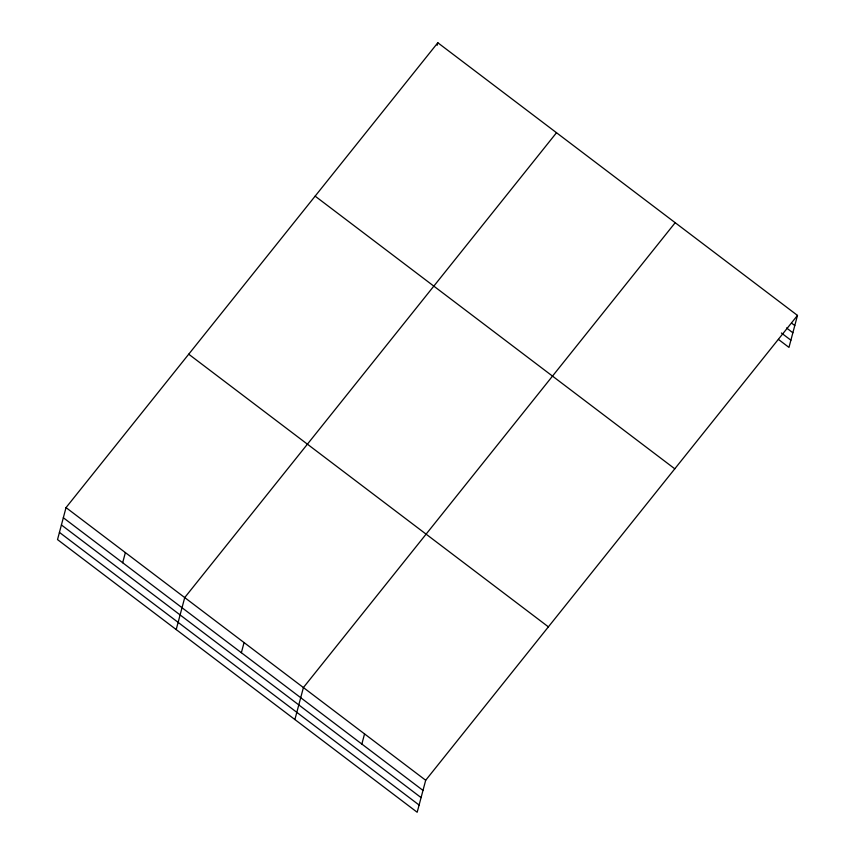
<?xml version="1.0" encoding="UTF-8"?>
<svg xmlns="http://www.w3.org/2000/svg" width="855" height="855" viewBox="0 0 855 855"><rect width="100%" height="100%" fill="white"/><g stroke="black" fill="none" stroke-linecap="round" stroke-linejoin="round"><path stroke-width="1.28" d="M66.027 507.603L57.52 539.591L417.176 812.25L425.694 780.262L797.48 315.41L437.824 42.75L66.027 507.603L425.694 780.262M122.671 562.74L125.375 552.587M176.205 629.569L184.723 597.581L556.509 132.728M241.367 652.707L244.06 642.565M437.151 45.283L437.824 42.75M294.89 719.547L303.407 687.559L675.194 222.706M361.847 744.053L364.551 733.911M797.48 315.41L788.973 347.397L778.424 339.403M791.623 323.158L794.776 325.552M786.536 327.967L792.863 332.766M781.395 333.001L790.886 340.194M315.132 196.148L674.787 468.807M188.72 354.205L548.386 626.854M63.334 517.745L422.99 790.405M61.41 524.959L421.077 797.608M59.433 532.387L419.1 805.036"/></g></svg>
